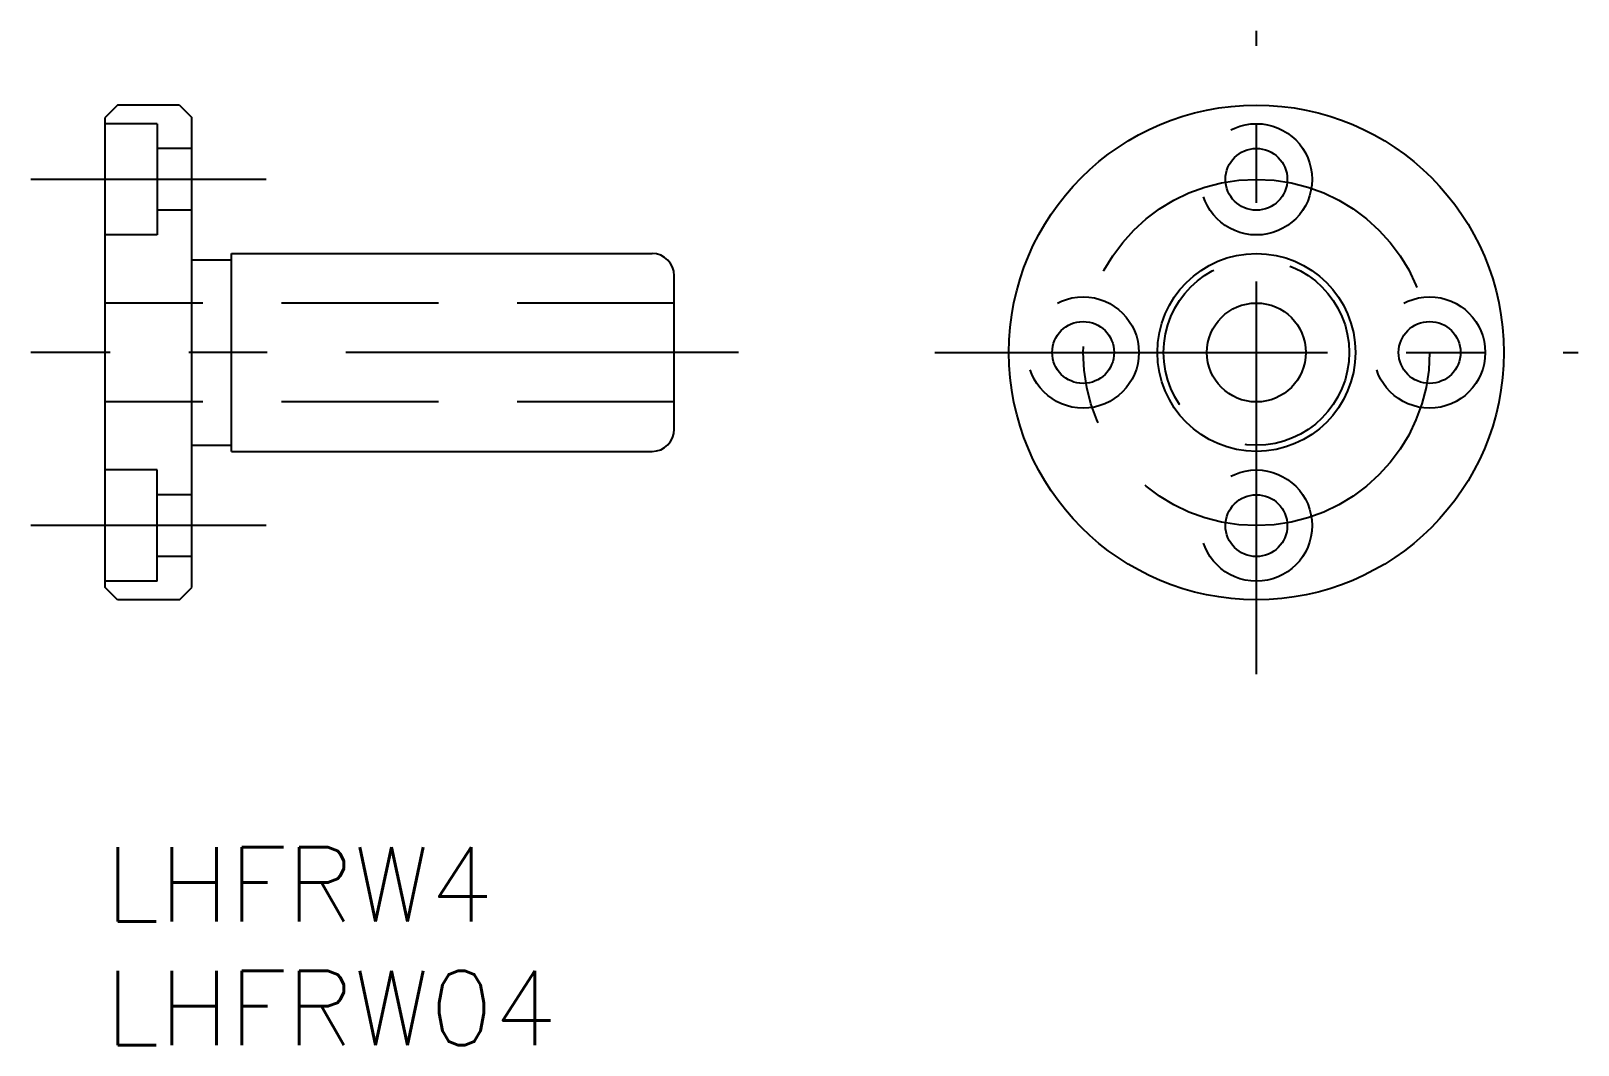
# Model space of a CAD drawing. Extents: x -3 to 59.5, y -8 to 33.
import ezdxf

# ---------------------------------------------------------------- set-up
doc = ezdxf.new("R2010")
doc.units = 0
doc.header["$LTSCALE"] = 0.5
doc.linetypes.add('CENTER', pattern=[50.8, 31.75, -6.35, 6.35, -6.35])
doc.linetypes.add('DASHED', pattern=[19.05, 12.7, -6.35])
for name, color, linetype in [('MSM_CENTER', 1, 'CENTER'), ('MSM_CONTINUOUS', 7, 'CONTINUOUS'), ('MSM_DASHED', 4, 'DASHED'), ('MSM_PART_NUMBER', 7, 'CONTINUOUS')]:
    doc.layers.add(name, color=color, linetype=linetype)
doc.styles.get("Standard").update_dxf_attribs({"font": 'txt.shx', "height": 1, "bigfont": 'bigfont.shx'})

# ---------------------------------------------------------------- blocks, each defined once
blk = doc.blocks.new('*U24')
at = {"layer": 'MSM_PART_NUMBER'}
blk.add_text('LHFRW4', height=3, dxfattribs=at).set_placement((0, -3))
blk = doc.blocks.new('*U25')
at = {"layer": 'MSM_PART_NUMBER'}
blk.add_text('LHFRW04', height=3, dxfattribs=at).set_placement((0, -8))

msp = doc.modelspace()

# ---------------------------------------------------------------- linework, layer by layer
at = {"layer": 'MSM_CENTER'}
for p, q in [((46.522, 7), (46.522, 33)), ((6.5, 27), (-3, 27)), ((25.599, 20), (-3, 20)), ((33.522, 20), (59.522, 20)), ((6.5, 13), (-3, 13))]:
    msp.add_line(p, q, dxfattribs=at)
msp.add_circle((46.522, 20), 7, dxfattribs=at)
at = {"layer": 'MSM_CONTINUOUS'}
for p, q in [((0.5, 30), (0, 29.5)), ((0, 10.5), (0, 29.5)), ((3, 30), (0.5, 30)), ((3, 30), (3.5, 29.5)), ((3.5, 10.5), (3.5, 29.5)), ((5.1, 24), (22.1, 24)), ((5.1, 16), (5.1, 24)), ((3.5, 23.75), (5.1, 23.75)), ((23, 16.9), (23, 23.1)), ((3.5, 16.25), (5.1, 16.25)), ((5.1, 16), (22.1, 16)), ((0.5, 10), (0, 10.5)), ((3, 10), (3.5, 10.5)), ((3, 10), (0.5, 10))]:
    msp.add_line(p, q, dxfattribs=at)
for centre, radius in [((46.522, 20), 10), ((46.522, 27), 1.25), ((46.522, 20), 4), ((46.522, 20), 2), ((39.522, 20), 1.25), ((53.522, 20), 1.25), ((46.522, 13), 1.25)]:
    msp.add_circle(centre, radius, dxfattribs=at)
for centre, start, end in [((22.1, 23.1), 0, 90), ((22.1, 16.9), 270, 0)]:
    msp.add_arc(centre, 0.9, start, end, dxfattribs=at)
at = {"layer": 'MSM_DASHED'}
for p, q in [((2.1, 29.25), (0, 29.25)), ((2.1, 29.25), (2.1, 24.75)), ((3.5, 28.25), (2.1, 28.25)), ((3.5, 25.75), (2.1, 25.75)), ((2.1, 24.75), (0, 24.75)), ((23, 22), (0, 22)), ((23, 18), (0, 18)), ((2.1, 15.25), (0, 15.25)), ((2.1, 10.75), (2.1, 15.25)), ((3.5, 14.25), (2.1, 14.25)), ((3.5, 11.75), (2.1, 11.75)), ((2.1, 10.75), (0, 10.75))]:
    msp.add_line(p, q, dxfattribs=at)
for centre, radius in [((46.522, 27), 2.25), ((46.522, 20), 3.75), ((39.522, 20), 2.25), ((53.522, 20), 2.25), ((46.522, 13), 2.25)]:
    msp.add_circle(centre, radius, dxfattribs=at)

# ---------------------------------------------------------------- block references
at = {"layer": 'MSM_CONTINUOUS'}
for name in ['*U24', '*U25']:
    msp.add_blockref(name, (0, 0), dxfattribs=at)

doc.saveas('drawing.dxf')
